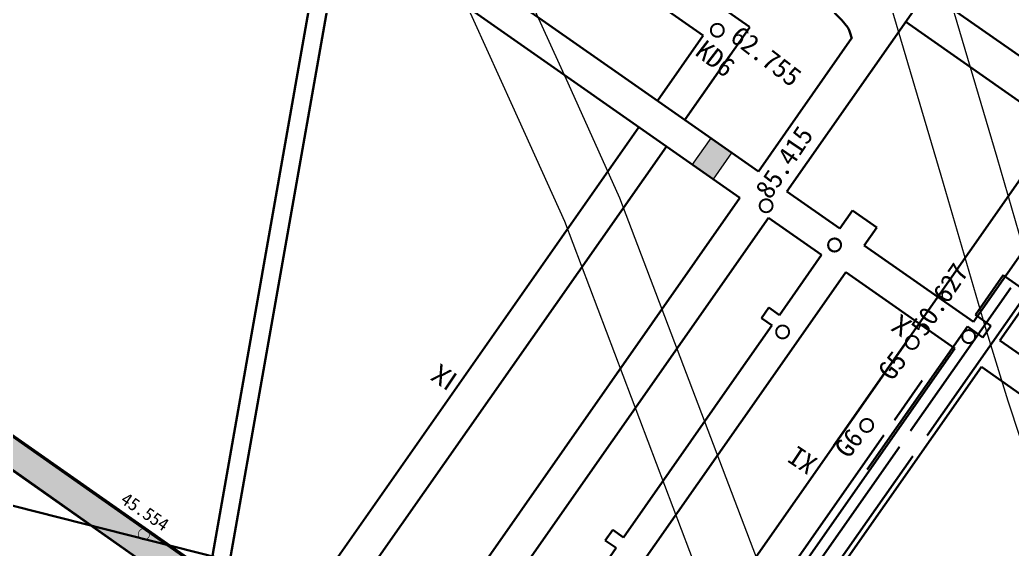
# Model space of a CAD drawing. Header units: inches. Extents: x 36473197 to 36486087, y 3899343 to 3911260.
# Drawn here: x 36482069.8 to 36482223.3, y 3903458.7 to 3903540.6 of the extents above; entities that cross this region are included whole.
import ezdxf

# ---------------------------------------------------------------- set-up
doc = ezdxf.new("R2010")
doc.units = ezdxf.units.IN
doc.header["$MEASUREMENT"] = 0
doc.layers.get('0').update_dxf_attribs({"lineweight": 0})
doc.layers.get('Defpoints').update_dxf_attribs({"lineweight": 0})
for name, color, linetype, lineweight, true_color in [('保护煤柱', 7, 'Continuous', 0, 0xff0042), ('巷道1', 7, 'Continuous', 0, 0x2d2d2d), ('水闸墙', 3, 'Continuous', 0, 0x00ff00)]:
    doc.layers.add(name, color=color, linetype=linetype, lineweight=lineweight, true_color=true_color)
for name, color, linetype, lineweight in [('公路', 7, 'Continuous', 0), ('四盘区辅运巷', 7, 'Continuous', 0), ('导线点', 7, 'Continuous', 0), ('水仓', 7, 'Continuous', 0), ('西区开拓设计', 7, 'Continuous', 0), ('采空区', 7, 'Continuous', 0)]:
    doc.layers.add(name, color=color, linetype=linetype, lineweight=lineweight)
doc.styles.add('仿宋', font='simfang.ttf')
doc.styles.add('黑体', font='simhei.ttf')
doc.linetypes.add('保护煤柱', pattern='A,0.0195,-0.001,[6,西北矿业高家堡煤矿2022年采掘接续图(2022.8.14).shx,S=1.01575e-06,R=0,X=0,Y=0],0.0195', length=0.04)
doc.dimstyles.get("Standard").update_dxf_attribs({"dimtxt": 30, "dimasz": 20, "dimexe": 0.18, "dimexo": 0.0625, "dimgap": 0.09, "dimtad": 1, "dimdec": 0, "dimzin": 0, "dimdsep": 46, "dimtxsty": '仿宋', "dimcen": 0.09, "dimclrd": 150, "dimclre": 150, "dimadec": 0, "dimazin": 0, "dimtfac": 1, "dimtdec": 0, "dimtofl": 0, "dimtmove": 0, "dimatfit": 3, "dimfxl": 1, "dimtolj": 1, "dimtzin": 0, "dimlwd": 0, "dimarcsym": 0})

# ---------------------------------------------------------------- blocks, each defined once
blk = doc.blocks.new('lr_block_511')
at = {"color": 7, "const_width": 0.3}
blk.add_lwpolyline([(1, 0), (0.97, 0.26), (0.87, 0.5), (0.71, 0.71), (0.5, 0.87), (0.26, 0.97), (0, 1), (-0.26, 0.97), (-0.5, 0.87), (-0.71, 0.71), (-0.87, 0.5), (-0.97, 0.26), (-1, 0), (-0.97, -0.26), (-0.87, -0.5), (-0.71, -0.71), (-0.5, -0.87), (-0.26, -0.97), (0, -1), (0.26, -0.97), (0.5, -0.87), (0.71, -0.71), (0.87, -0.5), (0.97, -0.26), (1, 0)], dxfattribs=at)
blk = doc.blocks.new('临时经纬仪导线点_1')
at = {"color": 7, "const_width": 0.3}
blk.add_lwpolyline([(1, 0), (0.97, 0.26), (0.87, 0.5), (0.71, 0.71), (0.5, 0.87), (0.26, 0.97), (0, 1), (-0.26, 0.97), (-0.5, 0.87), (-0.71, 0.71), (-0.87, 0.5), (-0.97, 0.26), (-1, 0), (-0.97, -0.26), (-0.87, -0.5), (-0.71, -0.71), (-0.5, -0.87), (-0.26, -0.97), (0, -1), (0.26, -0.97), (0.5, -0.87), (0.71, -0.71), (0.87, -0.5), (0.97, -0.26), (1, 0)], dxfattribs=at)
blk = doc.blocks.new('临时经纬仪导线点')
at = {"color": 0, "const_width": 0.3}
blk.add_lwpolyline([(1, 0), (0.97, 0.26), (0.87, 0.5), (0.71, 0.71), (0.5, 0.87), (0.26, 0.97), (0, 1), (-0.26, 0.97), (-0.5, 0.87), (-0.71, 0.71), (-0.87, 0.5), (-0.97, 0.26), (-1, 0), (-0.97, -0.26), (-0.87, -0.5), (-0.71, -0.71), (-0.5, -0.87), (-0.26, -0.97), (0, -1), (0.26, -0.97), (0.5, -0.87), (0.71, -0.71), (0.87, -0.5), (0.97, -0.26), (1, 0)], dxfattribs=at)
blk = doc.blocks.new('*D205')
at = {"layer": 'Defpoints', "color": 0, "transparency": 16777216}
for p in [(36485936.09, 3904772.87), (36482207.75, 3899448.44), (36482358.83, 3899342.66)]:
    blk.add_point(p, dxfattribs=at)
at = {"layer": '四盘区辅运巷', "color": 150, "lineweight": -2, "transparency": 16777216}
for p, q in [((36485936.14, 3904772.84), (36486087.31, 3904666.98)), ((36482207.81, 3899448.41), (36482358.98, 3899342.55))]:
    blk.add_line(p, q, dxfattribs=at)
at = {"layer": '四盘区辅运巷', "color": 150, "lineweight": 0, "transparency": 16777216}
blk.add_line((36486075.69, 3904650.7), (36482370.3, 3899359.04), dxfattribs=at)
at = {"layer": '四盘区辅运巷', "color": 150, "transparency": 16777216}
for points in [[(36486072.96, 3904652.61), (36486078.42, 3904648.79), (36486087.16, 3904667.08)], [(36482367.57, 3899360.95), (36482373.03, 3899357.13), (36482358.83, 3899342.66)]]:
    blk.add_solid(points, dxfattribs=at)
at = {"layer": '四盘区辅运巷', "color": 0, "transparency": 16777216, "insert": (36484210.49, 3902013.62), "char_height": 30, "attachment_point": 5, "rotation": 54.9991, "style": '仿宋'}
blk.add_mtext('\\A1;650', dxfattribs=at)

msp = doc.modelspace()

# ---------------------------------------------------------------- hatches: boundary and pattern name
at = {"layer": '水仓', "true_color": 0xbfff00}
msp.add_hatch(color=60, dxfattribs=at).paths.add_polyline_path([(36482048.91, 3903489.84), (36482046.73, 3903486.55), (36482098.23, 3903450.11), (36482098.76, 3903454.89)], flags=17)
at = {"layer": '采空区'}
h = msp.add_hatch(color=7, dxfattribs=at)
h.set_gradient(color1=(0, 255, 0), color2=(0, 255, 0), one_color=1)
h.paths.add_polyline_path([(36482177.07, 3903515.91), (36482179.94, 3903520.01), (36482176.66, 3903522.3), (36482173.79, 3903518.21)], flags=17)

# ---------------------------------------------------------------- linework, layer by layer
at = {"layer": '保护煤柱', "color": 1, "linetype": '保护煤柱', "lineweight": 30, "ltscale": 3750, "true_color": 0xff0000, "flags": 128}
msp.add_lwpolyline([(36482647.76, 3902060.56), (36482909, 3902378.83), (36482956.41, 3902506), (36482967.2, 3902803.66), (36482651.34, 3903218.03), (36482471.44, 3903320.2), (36482308.23, 3903404.63), (36482047.72, 3903470.73), (36481910.21, 3903412.08), (36481645.42, 3902905.61), (36481168.13, 3902890.49)], dxfattribs=at)
at = {"layer": '公路', "color": 8, "linetype": 'Continuous', "lineweight": 9, "true_color": 0x808080, "flags": 128}
for points in [[(36482206.51, 3903568.11), (36482220.94, 3903519.34), (36482227.75, 3903495.82)], [(36482198.01, 3903564.73), (36482212.28, 3903516.54), (36482219.1, 3903493.03), (36482222.62, 3903481.64), (36482226.3, 3903470.57)], [(36482309.29, 3903225.58), (36482300.55, 3903233.5), (36482296.31, 3903237.59), (36482292.17, 3903241.77), (36482284.33, 3903250.48), (36482280.1, 3903255.93), (36482276.09, 3903261.56), (36482268.54, 3903273.19), (36482261.44, 3903285.17), (36482254.65, 3903297.37), (36482240.86, 3903323.48), (36482227.93, 3903350.06), (36482204.4, 3903404.19), (36482183.25, 3903458.76), (36482162.61, 3903513.01), (36482154.61, 3903530.79), (36482146.58, 3903548.5)], [(36482312.29, 3903210.91), (36482302.93, 3903218.77), (36482293.88, 3903226.97), (36482289.49, 3903231.2), (36482285.21, 3903235.53), (36482277.09, 3903244.55), (36482272.72, 3903250.19), (36482268.57, 3903256.01), (36482260.76, 3903268.03), (36482253.42, 3903280.41), (36482246.4, 3903293.04), (36482232.56, 3903319.24), (36482219.58, 3903345.91), (36482195.94, 3903400.21), (36482174.72, 3903454.94), (36482154.07, 3903509.36), (36482146.05, 3903527.2), (36482138, 3903544.99)]]:
    msp.add_lwpolyline(points, dxfattribs=at)
at = {"layer": '导线点', "color": 7, "const_width": 0.1}
msp.add_lwpolyline([(36482089.83, 3903461, -1), (36482088.09, 3903461, -1), (36482089.83, 3903461)], format="xyb", dxfattribs=at)
at = {"layer": '巷道1', "color": 7, "linetype": 'Continuous', "lineweight": 30}
for p, q in [((36482335.75, 3903654.29, -0.2), (36482221.4, 3903490.98, -0.2)), ((36482162.92, 3903531.92, -0.2), (36482137.91, 3903549.43, -0.2)), ((36482181.16, 3903513.05, -0.2), (36482135.05, 3903545.34, -0.2)), ((36482184.03, 3903517.14, -0.2), (36482198.48, 3903537.78, -0.2)), ((36482184.03, 3903517.14, -0.2), (36482162.92, 3903531.92, -0.2)), ((36482196.65, 3903508.31, -0.2), (36482188.46, 3903514.04, -0.2)), ((36482135.72, 3903448.14, -0.2), (36482181.16, 3903513.05, -0.2)), ((36482196.65, 3903508.31, -0.2), (36482198.6, 3903511.09, -0.2)), ((36482202.37, 3903508.46, -0.2), (36482198.6, 3903511.09, -0.2)), ((36482193.78, 3903504.21, -0.2), (36482185.59, 3903509.95, -0.2)), ((36482200.42, 3903505.67, -0.2), (36482202.37, 3903508.46, -0.2)), ((36482193.78, 3903504.21, -0.2), (36482191.57, 3903505.76, -0.2)), ((36482217.31, 3903493.84, -0.2), (36482200.42, 3903505.67, -0.2)), ((36482187.28, 3903494.91, -0.2), (36482193.78, 3903504.21, -0.2)), ((36482184.44, 3903482.85, -0.2), (36482197.55, 3903501.57, -0.2)), ((36482214.44, 3903489.75, -0.2), (36482197.55, 3903501.57, -0.2)), ((36482214.44, 3903489.75, -0.2), (36482197.55, 3903501.57, -0.2)), ((36482184.5, 3903494.42, -0.2), (36482185.64, 3903496.06, -0.2)), ((36482185.64, 3903496.06, -0.2), (36482187.28, 3903494.91, -0.2)), ((36482186.14, 3903493.27, -0.2), (36482184.5, 3903494.42, -0.2)), ((36482180.67, 3903485.49, -0.2), (36482186.12, 3903493.27, -0.2)), ((36482221.4, 3903490.98, -0.2), (36482250.15, 3903470.84, -0.2)), ((36482218.53, 3903486.88, -0.2), (36482145.91, 3903383.17, -0.2)), ((36482218.53, 3903486.88, -0.2), (36482235, 3903475.35, -0.2)), ((36482221.68, 3903484.68, -0.2), (36482218.53, 3903486.88, -0.2))]:
    msp.add_line(p, q, dxfattribs=at)
at = {"layer": '巷道1', "color": 30, "linetype": 'Continuous', "lineweight": 30, "true_color": 0xff8000}
for p, q in [((36482175.48, 3903538.18), (36482168.41, 3903528.08)), ((36482182.72, 3903539.46), (36482172.67, 3903525.1)), ((36482179.74, 3903535.2), (36482172.67, 3903525.1)), ((36482165.54, 3903523.99), (36482115.88, 3903453.07)), ((36482230.14, 3903523.95), (36482195.63, 3903474.67)), ((36482169.8, 3903521), (36482125.33, 3903457.5)), ((36482221.93, 3903501.07), (36482217.63, 3903494.93)), ((36482221.93, 3903501.07), (36482226.6, 3903497.8)), ((36482220.01, 3903493.26), (36482217.63, 3903494.93)), ((36482216.37, 3903493.12), (36482200.88, 3903470.99)), ((36482216.37, 3903493.12), (36482218.75, 3903491.46)), ((36482218.75, 3903491.46), (36482220.01, 3903493.26)), ((36482048.89, 3903490.14), (36482099.09, 3903455)), ((36482163.18, 3903460.51, -0.2), (36482180.67, 3903485.49, -0.2)), ((36482205.07, 3903478.63, -0.2), (36482209.37, 3903484.77, -0.2)), ((36482050.08, 3903483.82), (36482098.33, 3903450.04)), ((36482124.93, 3903397.86, -0.2), (36482184.44, 3903482.85, -0.2)), ((36482161.5, 3903461.69, -0.2), (36482160.35, 3903460.05, -0.2)), ((36482163.18, 3903460.51, -0.2), (36482161.5, 3903461.69, -0.2)), ((36482162.03, 3903458.87, -0.2), (36482160.35, 3903460.05, -0.2)), ((36482121.14, 3903400.52, -0.2), (36482162.03, 3903458.87, -0.2))]:
    msp.add_line(p, q, dxfattribs=at)
at = {"layer": '巷道1', "color": 7, "linetype": 'Continuous', "lineweight": 30, "flags": 128}
for points in [[(36482217.31, 3903493.84), (36482287.09, 3903593.51)], [(36482188.46, 3903514.04), (36482243.7, 3903592.94)], [(36482195.49, 3903542.22), (36482195.51, 3903542.15), (36482195.52, 3903542.12), (36482195.55, 3903542.06), (36482195.6, 3903541.98), (36482195.71, 3903541.82), (36482195.98, 3903541.52), (36482196.96, 3903540.55), (36482197.43, 3903539.99), (36482197.85, 3903539.39), (36482197.97, 3903539.18), (36482198.08, 3903538.97), (36482198.2, 3903538.66), (36482198.5, 3903537.72)], [(36482112.97, 3903406.24), (36482185.59, 3903509.95)], [(36482141.82, 3903386.04), (36482214.44, 3903489.75)]]:
    msp.add_lwpolyline(points, dxfattribs=at)
at = {"layer": '巷道1', "color": 30, "linetype": 'Continuous', "lineweight": 30, "true_color": 0xff8000, "flags": 128}
for points in [[(36482182.67, 3903539.49), (36482158.1, 3903556.7)], [(36482175.48, 3903538.18), (36482155.11, 3903552.44)], [(36482116.18, 3903551.92), (36482088.2, 3903393.27)], [(36482118.71, 3903550.15), (36482091.03, 3903393.17)], [(36482233.47, 3903528.7), (36482210.15, 3903545.03)], [(36482230.14, 3903523.95), (36482206.83, 3903540.28)]]:
    msp.add_lwpolyline(points, dxfattribs=at)
at = {"layer": '水仓', "color": 40, "true_color": 0xffc000}
msp.add_lwpolyline([(36482048.91, 3903489.84), (36482046.73, 3903486.55), (36482098.23, 3903450.11), (36482098.76, 3903454.89), (36482048.91, 3903489.84)], dxfattribs=at)
at = {"layer": '水闸墙', "color": 7, "flags": 128}
msp.add_lwpolyline([(36482177.07, 3903515.91), (36482179.94, 3903520.01), (36482176.66, 3903522.3), (36482173.79, 3903518.21), (36482177.07, 3903515.91)], dxfattribs=at)
msp.add_lwpolyline([(36482177.07, 3903515.91), (36482179.94, 3903520.01), (36482176.66, 3903522.3), (36482173.79, 3903518.21), (36482177.07, 3903515.91)], dxfattribs=at)
at = {"layer": '西区开拓设计', "color": 30, "linetype": 'Continuous', "lineweight": 30, "true_color": 0xff8000}
for p, q in [((36482210.14, 3903476.28, -0.2), (36482241.82, 3903521.52, -0.2)), ((36482207.58, 3903476.99, -0.2), (36482223.07, 3903499.1, -0.2)), ((36482167.88, 3903435.03, -0.2), (36482206.81, 3903490.52, -0.09)), ((36482192.16, 3903460.2, -0.2), (36482203.46, 3903476.33, -0.2)), ((36482190.37, 3903452.41, -0.2), (36482205.86, 3903474.53, -0.2)), ((36482190.73, 3903448.57, -0.2), (36482207.91, 3903473.1, -0.2)), ((36482187.86, 3903454.05, -0.2), (36482192.16, 3903460.2, -0.2))]:
    msp.add_line(p, q, dxfattribs=at)
at = {"layer": '采空区', "color": 7, "flags": 128}
msp.add_lwpolyline([(36482179.94, 3903520.01), (36482176.66, 3903522.3), (36482173.79, 3903518.21)], dxfattribs=at)

# ---------------------------------------------------------------- block references
at = {"layer": '导线点', "color": 7, "rotation": 9.686697337865286e-10}
msp.add_blockref('临时经纬仪导线点', (36482177.68, 3903538.97), dxfattribs=at)
at = {"layer": '导线点'}
for name, p in [('临时经纬仪导线点_1', (36482185.23, 3903511.82, -0.2)), ('临时经纬仪导线点_1', (36482195.81, 3903505.73, -0.2)), ('临时经纬仪导线点_1', (36482195.83, 3903505.77, -0.2)), ('临时经纬仪导线点_1', (36482187.78, 3903492.3, -0.2)), ('lr_block_511', (36482216.57, 3903491.58, -0.2)), ('lr_block_511', (36482207.84, 3903490.67, -0.2)), ('lr_block_511', (36482200.79, 3903477.83, -0.2))]:
    msp.add_blockref(name, p, dxfattribs=at)

# ---------------------------------------------------------------- texts
at = {"layer": '导线点', "style": '黑体'}
for s, height, rotation, p in [('62.755', 3, 322.4371, (36482179.46, 3903537.51, -0.2)), ('KD6', 3, 322.4371, (36482174.06, 3903535.27)), ('85.415', 3, 55.9967, (36482185.84, 3903512.64, -0.2)), ('50.627', 3, 55.9967, (36482209.86, 3903491.43, -0.2)), ('Ⅹ', 3, 146.2988, (36482208.68, 3903493.38, -0.2)), ('G5', 3, 52.4371, (36482204.7, 3903484.56)), ('Ⅸ ', 3, 146.2988, (36482137.95, 3903485.39, -0.2)), ('G6', 3, 52.4371, (36482197.97, 3903472.56)), ('XI', 3, 146.2988, (36482193.38, 3903472.58)), ('45.554', 2, 325.9815, (36482085.19, 3903465.94))]:
    msp.add_text(s, height=height, rotation=rotation, dxfattribs=at).set_placement(p)

# ---------------------------------------------------------------- dimensions: what is measured, and where the dimension line sits
at = {"layer": '四盘区辅运巷'}
dim = msp.add_linear_dim(base=(36482358.83, 3899342.66), p1=(36485936.09, 3904772.87), p2=(36482207.75, 3899448.44), angle=54.9991, text='650', dimstyle='Standard', dxfattribs=at)
dim.commit()
dim.dimension.update_dxf_attribs({"geometry": '*D205', "text_midpoint": (36484222.99, 3902004.87), "dimtype": 160})

doc.saveas('drawing.dxf')
